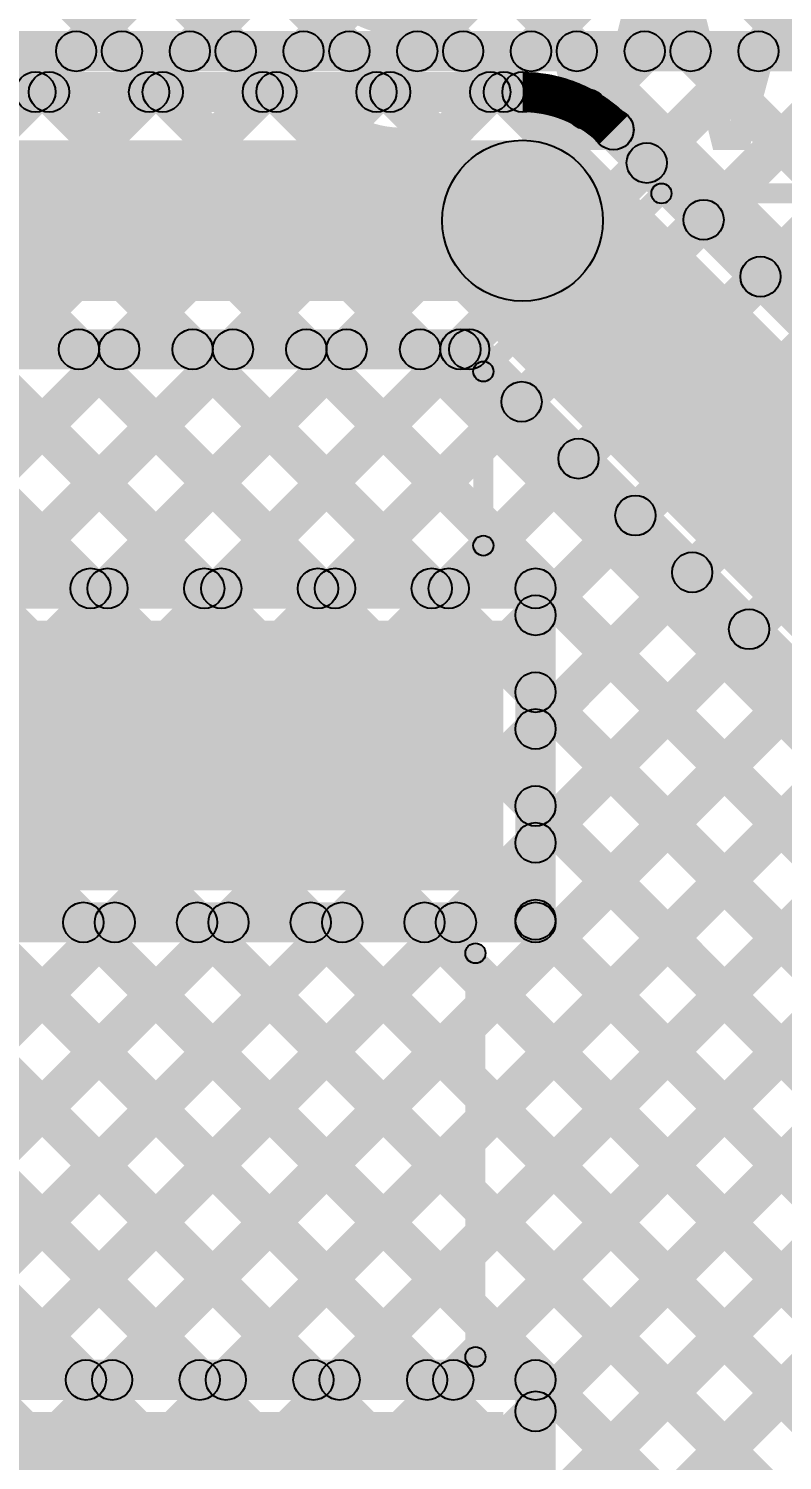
# Model space of a CAD drawing. Header units: millimetres. Extents: x -0.22 to 4.11, y -0.25 to 2.01.
# Drawn here: x 3.1652 to 3.3527, y 0.2962 to 0.6523 of the extents above; entities that cross this region are included whole.
import ezdxf

# ---------------------------------------------------------------- set-up
doc = ezdxf.new("R2010")
doc.units = ezdxf.units.MM
doc.header["$MEASUREMENT"] = 0
for name, color, linetype in [('BottomLayer', 5, 'Continuous'), ('TopLayer', 1, 'Continuous'), ('TopOverlay', 2, 'Continuous'), ('TopPaste', 8, 'Continuous'), ('TopSolder', 216, 'Continuous')]:
    doc.layers.add(name, color=color, linetype=linetype)

# ---------------------------------------------------------------- blocks, each defined once
blk = doc.blocks.new('TS_1103S_C_C_3')
at = {"layer": 'TopLayer'}
for points in [[(0.23622, 0.12795), (0.35433, 0.12795), (0.35433, 0.0689), (0.23622, 0.0689)], [(0.23622, -0.0689), (0.35433, -0.0689), (0.35433, -0.12795), (0.23622, -0.12795)]]:
    blk.add_hatch(color=1, dxfattribs=at).paths.add_polyline_path(points)
at = {"layer": 'TopOverlay'}
h = blk.add_hatch(color=2, dxfattribs=at)
edge = h.paths.add_edge_path()
edge.add_arc((0.23917, 0.05118), 0.0025, 0, 360)
for points in [[(0.23667, 0.05118), (0.24167, 0.05118), (0.24167, -0.04921), (0.23667, -0.04921)], [(0.2347, -0.15059), (0.2397, -0.15059), (0.2397, -0.1939), (0.2347, -0.1939)], [(0.23544, -0.19213), (0.23897, -0.19567), (0.19468, -0.23996), (0.19115, -0.23642)], [(0.19291, -0.23569), (0.19291, -0.24069), (-0.18996, -0.24069), (-0.18996, -0.23569)]]:
    blk.add_hatch(color=2, dxfattribs=at).paths.add_polyline_path(points)
h = blk.add_hatch(color=2, dxfattribs=at)
edge = h.paths.add_edge_path()
edge.add_arc((0.23917, -0.04921), 0.0025, 0, 360)
h = blk.add_hatch(color=2, dxfattribs=at)
edge = h.paths.add_edge_path()
edge.add_arc((0.2372, -0.15059), 0.0025, 0, 360)
h = blk.add_hatch(color=2, dxfattribs=at)
edge = h.paths.add_edge_path()
edge.add_arc((0.2372, -0.1939), 0.0025, 0, 360)
h = blk.add_hatch(color=2, dxfattribs=at)
edge = h.paths.add_edge_path()
edge.add_arc((0.2372, -0.1939), 0.0025, 0, 360)
h = blk.add_hatch(color=2, dxfattribs=at)
edge = h.paths.add_edge_path()
edge.add_arc((0.19291, -0.23819), 0.0025, 0, 360)
h = blk.add_hatch(color=2, dxfattribs=at)
edge = h.paths.add_edge_path()
edge.add_arc((0.19291, -0.23819), 0.0025, 0, 360)
at = {"layer": 'TopPaste'}
for points in [[(0.23622, 0.12795), (0.35433, 0.12795), (0.35433, 0.0689), (0.23622, 0.0689)], [(0.23622, -0.0689), (0.35433, -0.0689), (0.35433, -0.12795), (0.23622, -0.12795)]]:
    blk.add_hatch(color=8, dxfattribs=at).paths.add_polyline_path(points)
at = {"layer": 'TopSolder'}
for points in [[(0.23222, 0.13195), (0.35833, 0.13195), (0.35833, 0.0649), (0.23222, 0.0649)], [(0.23222, -0.0649), (0.35833, -0.0649), (0.35833, -0.13195), (0.23222, -0.13195)]]:
    blk.add_hatch(color=216, dxfattribs=at).paths.add_polyline_path(points)
at = {"layer": 'TopOverlay'}
for centre in [(0.23917, 0.05118), (0.23917, -0.04921), (0.2372, -0.15059), (0.2372, -0.1939), (0.2372, -0.1939), (0.19291, -0.23819), (0.19291, -0.23819)]:
    blk.add_circle(centre, 0.0025, dxfattribs=at)

msp = doc.modelspace()

# ---------------------------------------------------------------- hatches: boundary and pattern name
at = {"layer": 'BottomLayer'}
for points in [[(2.28168, 1.71608), (2.28875, 1.72315), (3.68407, 0.32784), (3.677, 0.32077)], [(2.28168, 1.71608), (2.28875, 1.72315), (3.68407, 0.32784), (3.677, 0.32077)], [(2.28168, 1.6878), (2.28875, 1.69487), (3.68407, 0.29955), (3.677, 0.29248)], [(2.28168, 1.6878), (2.28875, 1.69487), (3.68407, 0.29955), (3.677, 0.29248)], [(2.28168, 1.65951), (2.28875, 1.66658), (3.68407, 0.27127), (3.677, 0.2642)], [(2.28168, 1.65951), (2.28875, 1.66658), (3.68407, 0.27127), (3.677, 0.2642)], [(2.28168, 1.63123), (2.28875, 1.6383), (3.68407, 0.24298), (3.677, 0.23591)], [(2.28168, 1.63123), (2.28875, 1.6383), (3.68407, 0.24298), (3.677, 0.23591)], [(2.28168, 1.60294), (2.28875, 1.61002), (3.79807, 0.1007), (3.791, 0.09363)], [(2.28168, 1.60294), (2.28875, 1.61002), (3.79807, 0.1007), (3.791, 0.09363)], [(2.28168, 1.57466), (2.28875, 1.58173), (3.78483, 0.08565), (3.77776, 0.07858)], [(2.28168, 1.57466), (2.28875, 1.58173), (3.78483, 0.08565), (3.77776, 0.07858)], [(2.28168, 1.54638), (2.28875, 1.55345), (3.76566, 0.07654), (3.75859, 0.06947)], [(2.28168, 1.54638), (2.28875, 1.55345), (3.76566, 0.07654), (3.75859, 0.06947)], [(2.28168, 1.51809), (2.28875, 1.52516), (3.75005, 0.06387), (3.74297, 0.0568)], [(2.28168, 1.51809), (2.28875, 1.52516), (3.75005, 0.06387), (3.74297, 0.0568)], [(2.28168, 1.48981), (2.28875, 1.49688), (3.73773, 0.04791), (3.73066, 0.04084)], [(2.28168, 1.48981), (2.28875, 1.49688), (3.73773, 0.04791), (3.73066, 0.04084)], [(2.28168, 1.46153), (2.28875, 1.4686), (3.72904, 0.02832), (3.72196, 0.02124)], [(2.28168, 1.46153), (2.28875, 1.4686), (3.72904, 0.02832), (3.72196, 0.02124)], [(2.28168, 1.43324), (2.28875, 1.44031), (3.71114, 0.01792), (3.70407, 0.01085)], [(2.28168, 1.43324), (2.28875, 1.44031), (3.71114, 0.01792), (3.70407, 0.01085)], [(2.28168, 1.40496), (2.28875, 1.41203), (3.68286, 0.01792), (3.67579, 0.01085)], [(2.28168, 1.40496), (2.28875, 1.41203), (3.68286, 0.01792), (3.67579, 0.01085)], [(2.28168, 1.37667), (2.28875, 1.38375), (3.65458, 0.01792), (3.6475, 0.01085)], [(2.28168, 1.37667), (2.28875, 1.38375), (3.65458, 0.01792), (3.6475, 0.01085)], [(2.28168, 1.34839), (2.28875, 1.35546), (3.62629, 0.01792), (3.61922, 0.01085)], [(2.28168, 1.34839), (2.28875, 1.35546), (3.62629, 0.01792), (3.61922, 0.01085)], [(2.28168, 1.32011), (2.28875, 1.32718), (3.59801, 0.01792), (3.59094, 0.01085)], [(2.28168, 1.32011), (2.28875, 1.32718), (3.59801, 0.01792), (3.59094, 0.01085)], [(2.28168, 1.29182), (2.28875, 1.29889), (3.56972, 0.01792), (3.56265, 0.01085)], [(2.28168, 1.29182), (2.28875, 1.29889), (3.56972, 0.01792), (3.56265, 0.01085)], [(2.28168, 1.26354), (2.28875, 1.27061), (3.54144, 0.01792), (3.53437, 0.01085)], [(2.28168, 1.26354), (2.28875, 1.27061), (3.54144, 0.01792), (3.53437, 0.01085)], [(2.28168, 1.23525), (2.28875, 1.24232), (3.51315, 0.01792), (3.50608, 0.01085)], [(2.28168, 1.23525), (2.28875, 1.24232), (3.51315, 0.01792), (3.50608, 0.01085)], [(2.69807, 0.16064), (2.691, 0.16771), (3.74732, 1.22403), (3.75439, 1.21696)], [(2.69807, 0.13236), (2.691, 0.13943), (3.7756, 1.22403), (3.78267, 1.21696)], [(2.69807, 0.16064), (2.691, 0.16771), (3.74732, 1.22403), (3.75439, 1.21696)], [(2.69807, 0.13236), (2.691, 0.13943), (3.7756, 1.22403), (3.78267, 1.21696)], [(2.28168, 1.20697), (2.28875, 1.21404), (3.48487, 0.01792), (3.4778, 0.01085)], [(2.28168, 1.20697), (2.28875, 1.21404), (3.48487, 0.01792), (3.4778, 0.01085)], [(2.69807, 0.10407), (2.691, 0.11114), (3.791, 1.21114), (3.79807, 1.20407)], [(2.69807, 0.10407), (2.691, 0.11114), (3.791, 1.21114), (3.79807, 1.20407)], [(2.28168, 1.17868), (2.28875, 1.18575), (3.45659, 0.01792), (3.44951, 0.01085)], [(2.28168, 1.17868), (2.28875, 1.18575), (3.45659, 0.01792), (3.44951, 0.01085)], [(2.69807, 0.07579), (2.691, 0.08286), (3.791, 1.18286), (3.79807, 1.17579)], [(2.69807, 0.07579), (2.691, 0.08286), (3.791, 1.18286), (3.79807, 1.17579)], [(2.69807, 0.0475), (2.691, 0.05457), (3.791, 1.15457), (3.79807, 1.1475)], [(2.69807, 0.0475), (2.691, 0.05457), (3.791, 1.15457), (3.79807, 1.1475)], [(2.69807, 0.01922), (2.691, 0.02629), (3.791, 1.12629), (3.79807, 1.11922)], [(2.69807, 0.01922), (2.691, 0.02629), (3.791, 1.12629), (3.79807, 1.11922)], [(2.71799, 0.01085), (2.71091, 0.01792), (3.791, 1.09801), (3.79807, 1.09093)], [(2.71799, 0.01085), (2.71091, 0.01792), (3.791, 1.09801), (3.79807, 1.09093)], [(2.74627, 0.01085), (2.7392, 0.01792), (3.791, 1.06972), (3.79807, 1.06265)], [(2.74627, 0.01085), (2.7392, 0.01792), (3.791, 1.06972), (3.79807, 1.06265)], [(2.77455, 0.01085), (2.76748, 0.01792), (3.791, 1.04144), (3.79807, 1.03437)], [(2.77455, 0.01085), (2.76748, 0.01792), (3.791, 1.04144), (3.79807, 1.03437)], [(2.80284, 0.01085), (2.79577, 0.01792), (3.791, 1.01315), (3.79807, 1.00608)], [(2.80284, 0.01085), (2.79577, 0.01792), (3.791, 1.01315), (3.79807, 1.00608)], [(2.83112, 0.01085), (2.82405, 0.01792), (3.791, 0.98487), (3.79807, 0.9778)], [(2.83112, 0.01085), (2.82405, 0.01792), (3.791, 0.98487), (3.79807, 0.9778)], [(2.85941, 0.01085), (2.85234, 0.01792), (3.791, 0.95658), (3.79807, 0.94951)], [(2.85941, 0.01085), (2.85234, 0.01792), (3.791, 0.95658), (3.79807, 0.94951)], [(2.88769, 0.01085), (2.88062, 0.01792), (3.791, 0.9283), (3.79807, 0.92123)], [(2.88769, 0.01085), (2.88062, 0.01792), (3.791, 0.9283), (3.79807, 0.92123)], [(2.91598, 0.01085), (2.9089, 0.01792), (3.791, 0.90001), (3.79807, 0.89294)], [(2.91598, 0.01085), (2.9089, 0.01792), (3.791, 0.90001), (3.79807, 0.89294)], [(2.94426, 0.01085), (2.93719, 0.01792), (3.791, 0.87173), (3.79807, 0.86466)], [(2.94426, 0.01085), (2.93719, 0.01792), (3.791, 0.87173), (3.79807, 0.86466)], [(2.97254, 0.01085), (2.96547, 0.01792), (3.791, 0.84345), (3.79807, 0.83638)], [(2.97254, 0.01085), (2.96547, 0.01792), (3.791, 0.84345), (3.79807, 0.83638)], [(3.00083, 0.01085), (2.99376, 0.01792), (3.791, 0.81516), (3.79807, 0.80809)], [(3.00083, 0.01085), (2.99376, 0.01792), (3.791, 0.81516), (3.79807, 0.80809)], [(3.02911, 0.01085), (3.02204, 0.01792), (3.791, 0.78688), (3.79807, 0.77981)], [(3.02911, 0.01085), (3.02204, 0.01792), (3.791, 0.78688), (3.79807, 0.77981)], [(3.0574, 0.01085), (3.05033, 0.01792), (3.791, 0.75859), (3.79807, 0.75152)], [(3.0574, 0.01085), (3.05033, 0.01792), (3.791, 0.75859), (3.79807, 0.75152)]]:
    msp.add_hatch(color=5, dxfattribs=at).paths.add_polyline_path(points)
at = {"layer": 'TopLayer'}
for points in [[(1.86437, 0.64168), (1.86437, 0.65168), (3.43781, 0.65168), (3.43781, 0.64168)], [(1.86437, 0.64168), (1.86437, 0.65168), (3.43781, 0.65168), (3.43781, 0.64168)], [(3.15662, 0.64315), (3.1637, 0.65022), (3.17384, 0.64008), (3.16676, 0.63301)], [(3.15662, 0.64315), (3.1637, 0.65022), (3.17384, 0.64008), (3.16676, 0.63301)], [(3.17044, 0.63301), (3.16337, 0.64008), (3.17351, 0.65022), (3.18058, 0.64315)], [(3.17044, 0.63301), (3.16337, 0.64008), (3.17351, 0.65022), (3.18058, 0.64315)], [(3.18491, 0.64315), (3.19198, 0.65022), (3.20212, 0.64008), (3.19505, 0.63301)], [(3.18491, 0.64315), (3.19198, 0.65022), (3.20212, 0.64008), (3.19505, 0.63301)], [(3.19872, 0.63301), (3.19165, 0.64008), (3.20179, 0.65022), (3.20886, 0.64315)], [(3.19872, 0.63301), (3.19165, 0.64008), (3.20179, 0.65022), (3.20886, 0.64315)], [(3.21319, 0.64315), (3.22026, 0.65022), (3.2304, 0.64008), (3.22333, 0.63301)], [(3.21319, 0.64315), (3.22026, 0.65022), (3.2304, 0.64008), (3.22333, 0.63301)], [(3.22701, 0.63301), (3.21994, 0.64008), (3.23008, 0.65022), (3.23715, 0.64315)], [(3.22701, 0.63301), (3.21994, 0.64008), (3.23008, 0.65022), (3.23715, 0.64315)], [(3.24148, 0.64315), (3.24855, 0.65022), (3.25869, 0.64008), (3.25162, 0.63301)], [(3.24148, 0.64315), (3.24855, 0.65022), (3.25869, 0.64008), (3.25162, 0.63301)], [(3.25529, 0.63301), (3.24822, 0.64008), (3.25836, 0.65022), (3.26543, 0.64315)], [(3.25529, 0.63301), (3.24822, 0.64008), (3.25836, 0.65022), (3.26543, 0.64315)], [(3.26976, 0.64315), (3.27683, 0.65022), (3.28697, 0.64008), (3.2799, 0.63301)], [(3.26976, 0.64315), (3.27683, 0.65022), (3.28697, 0.64008), (3.2799, 0.63301)], [(3.28357, 0.63301), (3.2765, 0.64008), (3.28664, 0.65022), (3.29372, 0.64315)], [(3.28357, 0.63301), (3.2765, 0.64008), (3.28664, 0.65022), (3.29372, 0.64315)], [(3.29805, 0.64315), (3.30512, 0.65022), (3.6451, 0.31024), (3.63803, 0.30317)], [(3.29805, 0.64315), (3.30512, 0.65022), (3.6451, 0.31024), (3.63803, 0.30317)], [(3.30758, 0.62873), (3.30051, 0.6358), (3.31493, 0.65022), (3.322, 0.64315)], [(3.30758, 0.62873), (3.30051, 0.6358), (3.31493, 0.65022), (3.322, 0.64315)], [(3.3225, 0.61537), (3.31543, 0.62244), (3.34321, 0.65022), (3.35028, 0.64315)], [(3.3225, 0.61537), (3.31543, 0.62244), (3.34321, 0.65022), (3.35028, 0.64315)], [(3.32633, 0.64315), (3.3334, 0.65022), (3.67338, 0.31024), (3.66631, 0.30317)], [(3.32633, 0.64315), (3.3334, 0.65022), (3.67338, 0.31024), (3.66631, 0.30317)], [(3.33664, 0.60122), (3.32957, 0.6083), (3.3715, 0.65022), (3.37857, 0.64315)], [(3.33664, 0.60122), (3.32957, 0.6083), (3.3715, 0.65022), (3.37857, 0.64315)], [(3.35079, 0.58708), (3.34371, 0.59415), (3.39978, 0.65022), (3.40685, 0.64315)], [(3.35079, 0.58708), (3.34371, 0.59415), (3.39978, 0.65022), (3.40685, 0.64315)], [(2.20053, 0.63154), (2.20053, 0.64154), (3.28807, 0.64154), (3.28807, 0.63154)], [(2.20053, 0.63154), (2.20053, 0.64154), (3.28807, 0.64154), (3.28807, 0.63154)], [(3.30719, 0.62361), (3.31426, 0.63068), (3.6347, 0.31024), (3.62763, 0.30317)], [(3.30719, 0.62361), (3.31426, 0.63068), (3.6347, 0.31024), (3.62763, 0.30317)], [(2.20053, 0.58454), (2.20053, 0.62454), (3.28807, 0.62454), (3.28807, 0.58454)], [(3.27393, 0.5904), (3.30221, 0.61869), (3.63205, 0.28884), (3.60377, 0.26056)], [(2.20053, 0.56754), (2.20053, 0.57754), (3.27481, 0.57754), (3.27481, 0.56754)], [(2.20053, 0.56754), (2.20053, 0.57754), (3.27481, 0.57754), (3.27481, 0.56754)], [(2.69807, 0.07579), (2.691, 0.08286), (3.18422, 0.57608), (3.19129, 0.56901)], [(2.69807, 0.07579), (2.691, 0.08286), (3.18422, 0.57608), (3.19129, 0.56901)], [(2.91964, 0.56901), (2.92671, 0.57608), (3.18303, 0.31977), (3.17596, 0.31269)], [(2.91964, 0.56901), (2.92671, 0.57608), (3.18303, 0.31977), (3.17596, 0.31269)], [(2.94793, 0.56901), (2.955, 0.57608), (3.21131, 0.31977), (3.20424, 0.31269)], [(2.94793, 0.56901), (2.955, 0.57608), (3.21131, 0.31977), (3.20424, 0.31269)], [(2.97621, 0.56901), (2.98328, 0.57608), (3.2396, 0.31977), (3.23252, 0.31269)], [(2.97621, 0.56901), (2.98328, 0.57608), (3.2396, 0.31977), (3.23252, 0.31269)], [(3.11763, 0.56901), (3.1247, 0.57608), (3.18417, 0.51662), (3.1771, 0.50954)], [(3.11763, 0.56901), (3.1247, 0.57608), (3.18417, 0.51662), (3.1771, 0.50954)], [(3.14592, 0.56901), (3.15299, 0.57608), (3.21245, 0.51662), (3.20538, 0.50954)], [(3.14592, 0.56901), (3.15299, 0.57608), (3.21245, 0.51662), (3.20538, 0.50954)], [(3.16011, 0.50954), (3.15304, 0.51662), (3.2125, 0.57608), (3.21957, 0.56901)], [(3.16011, 0.50954), (3.15304, 0.51662), (3.2125, 0.57608), (3.21957, 0.56901)], [(3.1742, 0.56901), (3.18127, 0.57608), (3.24074, 0.51662), (3.23366, 0.50954)], [(3.1742, 0.56901), (3.18127, 0.57608), (3.24074, 0.51662), (3.23366, 0.50954)], [(3.18839, 0.50954), (3.18132, 0.51662), (3.24079, 0.57608), (3.24786, 0.56901)], [(3.18839, 0.50954), (3.18132, 0.51662), (3.24079, 0.57608), (3.24786, 0.56901)], [(3.20248, 0.56901), (3.20956, 0.57608), (3.26902, 0.51662), (3.26195, 0.50954)], [(3.20248, 0.56901), (3.20956, 0.57608), (3.26902, 0.51662), (3.26195, 0.50954)], [(3.21668, 0.50954), (3.20961, 0.51662), (3.26907, 0.57608), (3.27614, 0.56901)], [(3.21668, 0.50954), (3.20961, 0.51662), (3.26907, 0.57608), (3.27614, 0.56901)], [(3.23076, 0.56901), (3.23784, 0.57608), (3.75005, 0.06387), (3.74297, 0.0568)], [(3.23076, 0.56901), (3.23784, 0.57608), (3.75005, 0.06387), (3.74297, 0.0568)], [(3.25905, 0.56901), (3.26612, 0.57608), (3.76566, 0.07654), (3.75859, 0.06947)], [(3.25905, 0.56901), (3.26612, 0.57608), (3.76566, 0.07654), (3.75859, 0.06947)], [(3.27128, 0.56901), (3.27835, 0.57608), (3.59879, 0.25564), (3.59172, 0.24857)], [(3.27128, 0.56901), (3.27835, 0.57608), (3.59879, 0.25564), (3.59172, 0.24857)], [(3.24496, 0.50954), (3.23789, 0.51662), (3.28432, 0.56304), (3.29139, 0.55597)], [(3.24496, 0.50954), (3.23789, 0.51662), (3.28432, 0.56304), (3.29139, 0.55597)], [(3.27325, 0.50954), (3.26618, 0.51662), (3.29846, 0.5489), (3.30553, 0.54183)], [(3.27325, 0.50954), (3.26618, 0.51662), (3.29846, 0.5489), (3.30553, 0.54183)], [(3.29485, 0.50286), (3.28778, 0.50993), (3.3126, 0.53476), (3.31967, 0.52769)], [(3.29485, 0.50286), (3.28778, 0.50993), (3.3126, 0.53476), (3.31967, 0.52769)], [(3.29485, 0.47458), (3.28778, 0.48165), (3.32674, 0.52061), (3.33381, 0.51354)], [(3.29485, 0.47458), (3.28778, 0.48165), (3.32674, 0.52061), (3.33381, 0.51354)], [(3.1492, 0.50808), (3.1492, 0.51808), (3.29131, 0.51808), (3.29131, 0.50808)], [(3.1492, 0.50808), (3.1492, 0.51808), (3.29131, 0.51808), (3.29131, 0.50808)], [(3.29631, 0.43002), (3.28631, 0.43002), (3.28631, 0.51308), (3.29631, 0.51308)], [(3.29631, 0.43002), (3.28631, 0.43002), (3.28631, 0.51308), (3.29631, 0.51308)], [(3.29485, 0.44629), (3.28778, 0.45336), (3.34089, 0.50647), (3.34796, 0.4994)], [(3.29485, 0.44629), (3.28778, 0.45336), (3.34089, 0.50647), (3.34796, 0.4994)], [(3.18953, 0.31269), (3.18246, 0.31977), (3.35503, 0.49233), (3.3621, 0.48526)], [(3.18953, 0.31269), (3.18246, 0.31977), (3.35503, 0.49233), (3.3621, 0.48526)], [(3.28778, 0.48372), (3.29485, 0.49079), (3.73773, 0.04791), (3.73066, 0.04084)], [(3.28778, 0.48372), (3.29485, 0.49079), (3.73773, 0.04791), (3.73066, 0.04084)], [(3.21782, 0.31269), (3.21075, 0.31977), (3.36917, 0.47819), (3.37624, 0.47112)], [(3.21782, 0.31269), (3.21075, 0.31977), (3.36917, 0.47819), (3.37624, 0.47112)], [(3.2461, 0.31269), (3.23903, 0.31977), (3.38331, 0.46405), (3.39038, 0.45697)], [(3.2461, 0.31269), (3.23903, 0.31977), (3.38331, 0.46405), (3.39038, 0.45697)], [(3.28778, 0.45543), (3.29485, 0.4625), (3.72904, 0.02832), (3.72196, 0.02124)], [(3.28778, 0.45543), (3.29485, 0.4625), (3.72904, 0.02832), (3.72196, 0.02124)], [(3.27439, 0.31269), (3.26732, 0.31977), (3.39745, 0.4499), (3.40453, 0.44283)], [(3.27439, 0.31269), (3.26732, 0.31977), (3.39745, 0.4499), (3.40453, 0.44283)], [(3.1492, 0.42502), (3.1492, 0.43502), (3.29131, 0.43502), (3.29131, 0.42502)], [(3.1492, 0.42502), (3.1492, 0.43502), (3.29131, 0.43502), (3.29131, 0.42502)], [(3.29485, 0.30487), (3.28778, 0.31194), (3.4116, 0.43576), (3.41867, 0.42869)], [(3.29485, 0.30487), (3.28778, 0.31194), (3.4116, 0.43576), (3.41867, 0.42869)], [(2.77455, 0.01085), (2.76748, 0.01792), (3.18312, 0.43356), (3.19019, 0.42649)], [(2.77455, 0.01085), (2.76748, 0.01792), (3.18312, 0.43356), (3.19019, 0.42649)], [(2.80284, 0.01085), (2.79577, 0.01792), (3.21141, 0.43356), (3.21848, 0.42649)], [(2.80284, 0.01085), (2.79577, 0.01792), (3.21141, 0.43356), (3.21848, 0.42649)], [(2.83112, 0.01085), (2.82405, 0.01792), (3.23969, 0.43356), (3.24676, 0.42649)], [(2.83112, 0.01085), (2.82405, 0.01792), (3.23969, 0.43356), (3.24676, 0.42649)], [(3.14701, 0.42649), (3.15408, 0.43356), (3.26788, 0.31977), (3.26081, 0.31269)], [(3.14701, 0.42649), (3.15408, 0.43356), (3.26788, 0.31977), (3.26081, 0.31269)], [(3.16125, 0.31269), (3.15418, 0.31977), (3.26797, 0.43356), (3.27505, 0.42649)], [(3.16125, 0.31269), (3.15418, 0.31977), (3.26797, 0.43356), (3.27505, 0.42649)], [(3.1753, 0.42649), (3.18237, 0.43356), (3.59801, 0.01792), (3.59094, 0.01085)], [(3.1753, 0.42649), (3.18237, 0.43356), (3.59801, 0.01792), (3.59094, 0.01085)], [(3.20358, 0.42649), (3.21065, 0.43356), (3.62629, 0.01792), (3.61922, 0.01085)], [(3.20358, 0.42649), (3.21065, 0.43356), (3.62629, 0.01792), (3.61922, 0.01085)], [(3.23187, 0.42649), (3.23894, 0.43356), (3.65458, 0.01792), (3.6475, 0.01085)], [(3.23187, 0.42649), (3.23894, 0.43356), (3.65458, 0.01792), (3.6475, 0.01085)], [(3.26015, 0.42649), (3.26722, 0.43356), (3.68286, 0.01792), (3.67579, 0.01085)], [(3.26015, 0.42649), (3.26722, 0.43356), (3.68286, 0.01792), (3.67579, 0.01085)], [(3.28778, 0.42715), (3.29485, 0.43422), (3.71114, 0.01792), (3.70407, 0.01085)], [(3.28778, 0.42715), (3.29485, 0.43422), (3.71114, 0.01792), (3.70407, 0.01085)], [(3.29485, 0.27659), (3.28778, 0.28366), (3.42574, 0.42162), (3.43281, 0.41455)], [(3.29485, 0.27659), (3.28778, 0.28366), (3.42574, 0.42162), (3.43281, 0.41455)], [(3.29485, 0.2483), (3.28778, 0.25537), (3.43988, 0.40748), (3.44695, 0.40041)], [(3.29485, 0.2483), (3.28778, 0.25537), (3.43988, 0.40748), (3.44695, 0.40041)], [(3.1492, 0.31123), (3.1492, 0.32123), (3.29131, 0.32123), (3.29131, 0.31123)], [(3.1492, 0.31123), (3.1492, 0.32123), (3.29131, 0.32123), (3.29131, 0.31123)], [(3.29631, 0.23317), (3.28631, 0.23317), (3.28631, 0.31623), (3.29631, 0.31623)], [(3.29631, 0.23317), (3.28631, 0.23317), (3.28631, 0.31623), (3.29631, 0.31623)]]:
    msp.add_hatch(color=1, dxfattribs=at).paths.add_polyline_path(points)
h = msp.add_hatch(color=1, dxfattribs=at)
edge = h.paths.add_edge_path()
edge.add_arc((3.17704, 0.64668), 0.005, 0, 360)
h = msp.add_hatch(color=1, dxfattribs=at)
edge = h.paths.add_edge_path()
edge.add_arc((3.17704, 0.64668), 0.005, 0, 360)
h = msp.add_hatch(color=1, dxfattribs=at)
edge = h.paths.add_edge_path()
edge.add_arc((3.18844, 0.64668), 0.005, 0, 360)
h = msp.add_hatch(color=1, dxfattribs=at)
edge = h.paths.add_edge_path()
edge.add_arc((3.18844, 0.64668), 0.005, 0, 360)
h = msp.add_hatch(color=1, dxfattribs=at)
edge = h.paths.add_edge_path()
edge.add_arc((3.20533, 0.64668), 0.005, 0, 360)
h = msp.add_hatch(color=1, dxfattribs=at)
edge = h.paths.add_edge_path()
edge.add_arc((3.20533, 0.64668), 0.005, 0, 360)
h = msp.add_hatch(color=1, dxfattribs=at)
edge = h.paths.add_edge_path()
edge.add_arc((3.21673, 0.64668), 0.005, 0, 360)
h = msp.add_hatch(color=1, dxfattribs=at)
edge = h.paths.add_edge_path()
edge.add_arc((3.21673, 0.64668), 0.005, 0, 360)
h = msp.add_hatch(color=1, dxfattribs=at)
edge = h.paths.add_edge_path()
edge.add_arc((3.23361, 0.64668), 0.005, 0, 360)
h = msp.add_hatch(color=1, dxfattribs=at)
edge = h.paths.add_edge_path()
edge.add_arc((3.23361, 0.64668), 0.005, 0, 360)
h = msp.add_hatch(color=1, dxfattribs=at)
edge = h.paths.add_edge_path()
edge.add_arc((3.24501, 0.64668), 0.005, 0, 360)
h = msp.add_hatch(color=1, dxfattribs=at)
edge = h.paths.add_edge_path()
edge.add_arc((3.24501, 0.64668), 0.005, 0, 360)
h = msp.add_hatch(color=1, dxfattribs=at)
edge = h.paths.add_edge_path()
edge.add_arc((3.2619, 0.64668), 0.005, 0, 360)
h = msp.add_hatch(color=1, dxfattribs=at)
edge = h.paths.add_edge_path()
edge.add_arc((3.2619, 0.64668), 0.005, 0, 360)
h = msp.add_hatch(color=1, dxfattribs=at)
edge = h.paths.add_edge_path()
edge.add_arc((3.2733, 0.64668), 0.005, 0, 360)
h = msp.add_hatch(color=1, dxfattribs=at)
edge = h.paths.add_edge_path()
edge.add_arc((3.2733, 0.64668), 0.005, 0, 360)
h = msp.add_hatch(color=1, dxfattribs=at)
edge = h.paths.add_edge_path()
edge.add_arc((3.29018, 0.64668), 0.005, 0, 360)
h = msp.add_hatch(color=1, dxfattribs=at)
edge = h.paths.add_edge_path()
edge.add_arc((3.29018, 0.64668), 0.005, 0, 360)
h = msp.add_hatch(color=1, dxfattribs=at)
edge = h.paths.add_edge_path()
edge.add_arc((3.30158, 0.64668), 0.005, 0, 360)
h = msp.add_hatch(color=1, dxfattribs=at)
edge = h.paths.add_edge_path()
edge.add_arc((3.30158, 0.64668), 0.005, 0, 360)
h = msp.add_hatch(color=1, dxfattribs=at)
edge = h.paths.add_edge_path()
edge.add_arc((3.31846, 0.64668), 0.005, 0, 360)
h = msp.add_hatch(color=1, dxfattribs=at)
edge = h.paths.add_edge_path()
edge.add_arc((3.31846, 0.64668), 0.005, 0, 360)
h = msp.add_hatch(color=1, dxfattribs=at)
edge = h.paths.add_edge_path()
edge.add_arc((3.32987, 0.64668), 0.005, 0, 360)
h = msp.add_hatch(color=1, dxfattribs=at)
edge = h.paths.add_edge_path()
edge.add_arc((3.32987, 0.64668), 0.005, 0, 360)
h = msp.add_hatch(color=1, dxfattribs=at)
edge = h.paths.add_edge_path()
edge.add_arc((3.34675, 0.64668), 0.005, 0, 360)
h = msp.add_hatch(color=1, dxfattribs=at)
edge = h.paths.add_edge_path()
edge.add_arc((3.34675, 0.64668), 0.005, 0, 360)
h = msp.add_hatch(color=1, dxfattribs=at)
edge = h.paths.add_edge_path()
edge.add_arc((3.1669, 0.63654), 0.005, 0, 360)
h = msp.add_hatch(color=1, dxfattribs=at)
edge = h.paths.add_edge_path()
edge.add_arc((3.1669, 0.63654), 0.005, 0, 360)
h = msp.add_hatch(color=1, dxfattribs=at)
edge = h.paths.add_edge_path()
edge.add_arc((3.1703, 0.63654), 0.005, 0, 360)
h = msp.add_hatch(color=1, dxfattribs=at)
edge = h.paths.add_edge_path()
edge.add_arc((3.1703, 0.63654), 0.005, 0, 360)
h = msp.add_hatch(color=1, dxfattribs=at)
edge = h.paths.add_edge_path()
edge.add_arc((3.19519, 0.63654), 0.005, 0, 360)
h = msp.add_hatch(color=1, dxfattribs=at)
edge = h.paths.add_edge_path()
edge.add_arc((3.19519, 0.63654), 0.005, 0, 360)
h = msp.add_hatch(color=1, dxfattribs=at)
edge = h.paths.add_edge_path()
edge.add_arc((3.19858, 0.63654), 0.005, 0, 360)
h = msp.add_hatch(color=1, dxfattribs=at)
edge = h.paths.add_edge_path()
edge.add_arc((3.19858, 0.63654), 0.005, 0, 360)
h = msp.add_hatch(color=1, dxfattribs=at)
edge = h.paths.add_edge_path()
edge.add_arc((3.22347, 0.63654), 0.005, 0, 360)
h = msp.add_hatch(color=1, dxfattribs=at)
edge = h.paths.add_edge_path()
edge.add_arc((3.22347, 0.63654), 0.005, 0, 360)
h = msp.add_hatch(color=1, dxfattribs=at)
edge = h.paths.add_edge_path()
edge.add_arc((3.22687, 0.63654), 0.005, 0, 360)
h = msp.add_hatch(color=1, dxfattribs=at)
edge = h.paths.add_edge_path()
edge.add_arc((3.22687, 0.63654), 0.005, 0, 360)
h = msp.add_hatch(color=1, dxfattribs=at)
edge = h.paths.add_edge_path()
edge.add_arc((3.25175, 0.63654), 0.005, 0, 360)
h = msp.add_hatch(color=1, dxfattribs=at)
edge = h.paths.add_edge_path()
edge.add_arc((3.25175, 0.63654), 0.005, 0, 360)
h = msp.add_hatch(color=1, dxfattribs=at)
edge = h.paths.add_edge_path()
edge.add_arc((3.25515, 0.63654), 0.005, 0, 360)
h = msp.add_hatch(color=1, dxfattribs=at)
edge = h.paths.add_edge_path()
edge.add_arc((3.25515, 0.63654), 0.005, 0, 360)
h = msp.add_hatch(color=1, dxfattribs=at)
edge = h.paths.add_edge_path()
edge.add_arc((3.28004, 0.63654), 0.005, 0, 360)
h = msp.add_hatch(color=1, dxfattribs=at)
edge = h.paths.add_edge_path()
edge.add_arc((3.28004, 0.63654), 0.005, 0, 360)
h = msp.add_hatch(color=1, dxfattribs=at)
edge = h.paths.add_edge_path()
edge.add_arc((3.28344, 0.63654), 0.005, 0, 360)
h = msp.add_hatch(color=1, dxfattribs=at)
edge = h.paths.add_edge_path()
edge.add_arc((3.28344, 0.63654), 0.005, 0, 360)
h = msp.add_hatch(color=1, dxfattribs=at)
edge = h.paths.add_edge_path()
edge.add_arc((3.28807, 0.63654), 0.005, 0, 360)
h = msp.add_hatch(color=1, dxfattribs=at)
edge = h.paths.add_edge_path()
edge.add_arc((3.28807, 0.63654), 0.005, 0, 360)
h = msp.add_hatch(color=1, dxfattribs=at)
edge = h.paths.add_edge_path()
edge.add_arc((3.28807, 0.63654), 0.005, 0, 360)
h = msp.add_hatch(color=1, dxfattribs=at)
edge = h.paths.add_edge_path()
edge.add_arc((3.28807, 0.63654), 0.005, 0, 360)
h = msp.add_hatch(color=1, dxfattribs=at)
edge = h.paths.add_edge_path()
edge.add_arc((3.28807, 0.63654), 0.005, 0, 360)
h = msp.add_hatch(color=1, dxfattribs=at)
edge = h.paths.add_edge_path()
edge.add_arc((3.28807, 0.63654), 0.005, 0, 360)
h = msp.add_hatch(color=1, dxfattribs=at)
edge = h.paths.add_edge_path()
edge.add_arc((3.30405, 0.63227), 0.005, 0, 360)
h = msp.add_hatch(color=1, dxfattribs=at)
edge = h.paths.add_edge_path()
edge.add_arc((3.30405, 0.63227), 0.005, 0, 360)
h = msp.add_hatch(color=1, dxfattribs=at)
edge = h.paths.add_edge_path()
edge.add_arc((3.3107, 0.62717), 0.005, 0, 360)
h = msp.add_hatch(color=1, dxfattribs=at)
edge = h.paths.add_edge_path()
edge.add_arc((3.3107, 0.62717), 0.005, 0, 360)
h = msp.add_hatch(color=1, dxfattribs=at)
edge = h.paths.add_edge_path()
edge.add_arc((3.31072, 0.62714), 0.005, 0, 360)
h = msp.add_hatch(color=1, dxfattribs=at)
edge = h.paths.add_edge_path()
edge.add_arc((3.31072, 0.62714), 0.005, 0, 360)
h = msp.add_hatch(color=1, dxfattribs=at)
edge = h.paths.add_edge_path()
edge.add_arc((3.31072, 0.62714), 0.005, 0, 360)
h = msp.add_hatch(color=1, dxfattribs=at)
edge = h.paths.add_edge_path()
edge.add_arc((3.31072, 0.62714), 0.005, 0, 360)
h = msp.add_hatch(color=1, dxfattribs=at)
edge = h.paths.add_edge_path()
edge.add_arc((3.28807, 0.60454), 0.02, 0, 360)
h = msp.add_hatch(color=1, dxfattribs=at)
edge = h.paths.add_edge_path()
edge.add_arc((3.28807, 0.60454), 0.02, 0, 360)
h = msp.add_hatch(color=1, dxfattribs=at)
edge = h.paths.add_edge_path()
edge.add_arc((3.31897, 0.6189), 0.005, 0, 360)
h = msp.add_hatch(color=1, dxfattribs=at)
edge = h.paths.add_edge_path()
edge.add_arc((3.31897, 0.6189), 0.005, 0, 360)
h = msp.add_hatch(color=1, dxfattribs=at)
edge = h.paths.add_edge_path()
edge.add_arc((3.33311, 0.60476), 0.005, 0, 360)
h = msp.add_hatch(color=1, dxfattribs=at)
edge = h.paths.add_edge_path()
edge.add_arc((3.33311, 0.60476), 0.005, 0, 360)
h = msp.add_hatch(color=1, dxfattribs=at)
edge = h.paths.add_edge_path()
edge.add_arc((3.34725, 0.59062), 0.005, 0, 360)
h = msp.add_hatch(color=1, dxfattribs=at)
edge = h.paths.add_edge_path()
edge.add_arc((3.34725, 0.59062), 0.005, 0, 360)
h = msp.add_hatch(color=1, dxfattribs=at)
edge = h.paths.add_edge_path()
edge.add_arc((3.17774, 0.57254), 0.005, 0, 360)
h = msp.add_hatch(color=1, dxfattribs=at)
edge = h.paths.add_edge_path()
edge.add_arc((3.17774, 0.57254), 0.005, 0, 360)
h = msp.add_hatch(color=1, dxfattribs=at)
edge = h.paths.add_edge_path()
edge.add_arc((3.18775, 0.57254), 0.005, 0, 360)
h = msp.add_hatch(color=1, dxfattribs=at)
edge = h.paths.add_edge_path()
edge.add_arc((3.18775, 0.57254), 0.005, 0, 360)
h = msp.add_hatch(color=1, dxfattribs=at)
edge = h.paths.add_edge_path()
edge.add_arc((3.20602, 0.57254), 0.005, 0, 360)
h = msp.add_hatch(color=1, dxfattribs=at)
edge = h.paths.add_edge_path()
edge.add_arc((3.20602, 0.57254), 0.005, 0, 360)
h = msp.add_hatch(color=1, dxfattribs=at)
edge = h.paths.add_edge_path()
edge.add_arc((3.21604, 0.57254), 0.005, 0, 360)
h = msp.add_hatch(color=1, dxfattribs=at)
edge = h.paths.add_edge_path()
edge.add_arc((3.21604, 0.57254), 0.005, 0, 360)
h = msp.add_hatch(color=1, dxfattribs=at)
edge = h.paths.add_edge_path()
edge.add_arc((3.2343, 0.57254), 0.005, 0, 360)
h = msp.add_hatch(color=1, dxfattribs=at)
edge = h.paths.add_edge_path()
edge.add_arc((3.2343, 0.57254), 0.005, 0, 360)
h = msp.add_hatch(color=1, dxfattribs=at)
edge = h.paths.add_edge_path()
edge.add_arc((3.24432, 0.57254), 0.005, 0, 360)
h = msp.add_hatch(color=1, dxfattribs=at)
edge = h.paths.add_edge_path()
edge.add_arc((3.24432, 0.57254), 0.005, 0, 360)
h = msp.add_hatch(color=1, dxfattribs=at)
edge = h.paths.add_edge_path()
edge.add_arc((3.26258, 0.57254), 0.005, 0, 360)
h = msp.add_hatch(color=1, dxfattribs=at)
edge = h.paths.add_edge_path()
edge.add_arc((3.26258, 0.57254), 0.005, 0, 360)
h = msp.add_hatch(color=1, dxfattribs=at)
edge = h.paths.add_edge_path()
edge.add_arc((3.27261, 0.57254), 0.005, 0, 360)
h = msp.add_hatch(color=1, dxfattribs=at)
edge = h.paths.add_edge_path()
edge.add_arc((3.27261, 0.57254), 0.005, 0, 360)
h = msp.add_hatch(color=1, dxfattribs=at)
edge = h.paths.add_edge_path()
edge.add_arc((3.27481, 0.57254), 0.005, 0, 360)
h = msp.add_hatch(color=1, dxfattribs=at)
edge = h.paths.add_edge_path()
edge.add_arc((3.27481, 0.57254), 0.005, 0, 360)
h = msp.add_hatch(color=1, dxfattribs=at)
edge = h.paths.add_edge_path()
edge.add_arc((3.27481, 0.57254), 0.005, 0, 360)
h = msp.add_hatch(color=1, dxfattribs=at)
edge = h.paths.add_edge_path()
edge.add_arc((3.27481, 0.57254), 0.005, 0, 360)
h = msp.add_hatch(color=1, dxfattribs=at)
edge = h.paths.add_edge_path()
edge.add_arc((3.28785, 0.55951), 0.005, 0, 360)
h = msp.add_hatch(color=1, dxfattribs=at)
edge = h.paths.add_edge_path()
edge.add_arc((3.28785, 0.55951), 0.005, 0, 360)
h = msp.add_hatch(color=1, dxfattribs=at)
edge = h.paths.add_edge_path()
edge.add_arc((3.30199, 0.54536), 0.005, 0, 360)
h = msp.add_hatch(color=1, dxfattribs=at)
edge = h.paths.add_edge_path()
edge.add_arc((3.30199, 0.54536), 0.005, 0, 360)
h = msp.add_hatch(color=1, dxfattribs=at)
edge = h.paths.add_edge_path()
edge.add_arc((3.31614, 0.53122), 0.005, 0, 360)
h = msp.add_hatch(color=1, dxfattribs=at)
edge = h.paths.add_edge_path()
edge.add_arc((3.31614, 0.53122), 0.005, 0, 360)
h = msp.add_hatch(color=1, dxfattribs=at)
edge = h.paths.add_edge_path()
edge.add_arc((3.33028, 0.51708), 0.005, 0, 360)
h = msp.add_hatch(color=1, dxfattribs=at)
edge = h.paths.add_edge_path()
edge.add_arc((3.33028, 0.51708), 0.005, 0, 360)
h = msp.add_hatch(color=1, dxfattribs=at)
edge = h.paths.add_edge_path()
edge.add_arc((3.18063, 0.51308), 0.005, 0, 360)
h = msp.add_hatch(color=1, dxfattribs=at)
edge = h.paths.add_edge_path()
edge.add_arc((3.18063, 0.51308), 0.005, 0, 360)
h = msp.add_hatch(color=1, dxfattribs=at)
edge = h.paths.add_edge_path()
edge.add_arc((3.18486, 0.51308), 0.005, 0, 360)
h = msp.add_hatch(color=1, dxfattribs=at)
edge = h.paths.add_edge_path()
edge.add_arc((3.18486, 0.51308), 0.005, 0, 360)
h = msp.add_hatch(color=1, dxfattribs=at)
edge = h.paths.add_edge_path()
edge.add_arc((3.20892, 0.51308), 0.005, 0, 360)
h = msp.add_hatch(color=1, dxfattribs=at)
edge = h.paths.add_edge_path()
edge.add_arc((3.20892, 0.51308), 0.005, 0, 360)
h = msp.add_hatch(color=1, dxfattribs=at)
edge = h.paths.add_edge_path()
edge.add_arc((3.21314, 0.51308), 0.005, 0, 360)
h = msp.add_hatch(color=1, dxfattribs=at)
edge = h.paths.add_edge_path()
edge.add_arc((3.21314, 0.51308), 0.005, 0, 360)
h = msp.add_hatch(color=1, dxfattribs=at)
edge = h.paths.add_edge_path()
edge.add_arc((3.2372, 0.51308), 0.005, 0, 360)
h = msp.add_hatch(color=1, dxfattribs=at)
edge = h.paths.add_edge_path()
edge.add_arc((3.2372, 0.51308), 0.005, 0, 360)
h = msp.add_hatch(color=1, dxfattribs=at)
edge = h.paths.add_edge_path()
edge.add_arc((3.24143, 0.51308), 0.005, 0, 360)
h = msp.add_hatch(color=1, dxfattribs=at)
edge = h.paths.add_edge_path()
edge.add_arc((3.24143, 0.51308), 0.005, 0, 360)
h = msp.add_hatch(color=1, dxfattribs=at)
edge = h.paths.add_edge_path()
edge.add_arc((3.26548, 0.51308), 0.005, 0, 360)
h = msp.add_hatch(color=1, dxfattribs=at)
edge = h.paths.add_edge_path()
edge.add_arc((3.26548, 0.51308), 0.005, 0, 360)
h = msp.add_hatch(color=1, dxfattribs=at)
edge = h.paths.add_edge_path()
edge.add_arc((3.26971, 0.51308), 0.005, 0, 360)
h = msp.add_hatch(color=1, dxfattribs=at)
edge = h.paths.add_edge_path()
edge.add_arc((3.26971, 0.51308), 0.005, 0, 360)
h = msp.add_hatch(color=1, dxfattribs=at)
edge = h.paths.add_edge_path()
edge.add_arc((3.29131, 0.51308), 0.005, 0, 360)
h = msp.add_hatch(color=1, dxfattribs=at)
edge = h.paths.add_edge_path()
edge.add_arc((3.29131, 0.51308), 0.005, 0, 360)
h = msp.add_hatch(color=1, dxfattribs=at)
edge = h.paths.add_edge_path()
edge.add_arc((3.29131, 0.51308), 0.005, 0, 360)
h = msp.add_hatch(color=1, dxfattribs=at)
edge = h.paths.add_edge_path()
edge.add_arc((3.29131, 0.51308), 0.005, 0, 360)
h = msp.add_hatch(color=1, dxfattribs=at)
edge = h.paths.add_edge_path()
edge.add_arc((3.29131, 0.5064), 0.005, 0, 360)
h = msp.add_hatch(color=1, dxfattribs=at)
edge = h.paths.add_edge_path()
edge.add_arc((3.29131, 0.5064), 0.005, 0, 360)
h = msp.add_hatch(color=1, dxfattribs=at)
edge = h.paths.add_edge_path()
edge.add_arc((3.34442, 0.50294), 0.005, 0, 360)
h = msp.add_hatch(color=1, dxfattribs=at)
edge = h.paths.add_edge_path()
edge.add_arc((3.34442, 0.50294), 0.005, 0, 360)
h = msp.add_hatch(color=1, dxfattribs=at)
edge = h.paths.add_edge_path()
edge.add_arc((3.29131, 0.48725), 0.005, 0, 360)
h = msp.add_hatch(color=1, dxfattribs=at)
edge = h.paths.add_edge_path()
edge.add_arc((3.29131, 0.48725), 0.005, 0, 360)
h = msp.add_hatch(color=1, dxfattribs=at)
edge = h.paths.add_edge_path()
edge.add_arc((3.29131, 0.47811), 0.005, 0, 360)
h = msp.add_hatch(color=1, dxfattribs=at)
edge = h.paths.add_edge_path()
edge.add_arc((3.29131, 0.47811), 0.005, 0, 360)
h = msp.add_hatch(color=1, dxfattribs=at)
edge = h.paths.add_edge_path()
edge.add_arc((3.29131, 0.45897), 0.005, 0, 360)
h = msp.add_hatch(color=1, dxfattribs=at)
edge = h.paths.add_edge_path()
edge.add_arc((3.29131, 0.45897), 0.005, 0, 360)
h = msp.add_hatch(color=1, dxfattribs=at)
edge = h.paths.add_edge_path()
edge.add_arc((3.29131, 0.44983), 0.005, 0, 360)
h = msp.add_hatch(color=1, dxfattribs=at)
edge = h.paths.add_edge_path()
edge.add_arc((3.29131, 0.44983), 0.005, 0, 360)
h = msp.add_hatch(color=1, dxfattribs=at)
edge = h.paths.add_edge_path()
edge.add_arc((3.17883, 0.43002), 0.005, 0, 360)
h = msp.add_hatch(color=1, dxfattribs=at)
edge = h.paths.add_edge_path()
edge.add_arc((3.17883, 0.43002), 0.005, 0, 360)
h = msp.add_hatch(color=1, dxfattribs=at)
edge = h.paths.add_edge_path()
edge.add_arc((3.18666, 0.43002), 0.005, 0, 360)
h = msp.add_hatch(color=1, dxfattribs=at)
edge = h.paths.add_edge_path()
edge.add_arc((3.18666, 0.43002), 0.005, 0, 360)
h = msp.add_hatch(color=1, dxfattribs=at)
edge = h.paths.add_edge_path()
edge.add_arc((3.20712, 0.43002), 0.005, 0, 360)
h = msp.add_hatch(color=1, dxfattribs=at)
edge = h.paths.add_edge_path()
edge.add_arc((3.20712, 0.43002), 0.005, 0, 360)
h = msp.add_hatch(color=1, dxfattribs=at)
edge = h.paths.add_edge_path()
edge.add_arc((3.21494, 0.43002), 0.005, 0, 360)
h = msp.add_hatch(color=1, dxfattribs=at)
edge = h.paths.add_edge_path()
edge.add_arc((3.21494, 0.43002), 0.005, 0, 360)
h = msp.add_hatch(color=1, dxfattribs=at)
edge = h.paths.add_edge_path()
edge.add_arc((3.2354, 0.43002), 0.005, 0, 360)
h = msp.add_hatch(color=1, dxfattribs=at)
edge = h.paths.add_edge_path()
edge.add_arc((3.2354, 0.43002), 0.005, 0, 360)
h = msp.add_hatch(color=1, dxfattribs=at)
edge = h.paths.add_edge_path()
edge.add_arc((3.24323, 0.43002), 0.005, 0, 360)
h = msp.add_hatch(color=1, dxfattribs=at)
edge = h.paths.add_edge_path()
edge.add_arc((3.24323, 0.43002), 0.005, 0, 360)
h = msp.add_hatch(color=1, dxfattribs=at)
edge = h.paths.add_edge_path()
edge.add_arc((3.26369, 0.43002), 0.005, 0, 360)
h = msp.add_hatch(color=1, dxfattribs=at)
edge = h.paths.add_edge_path()
edge.add_arc((3.26369, 0.43002), 0.005, 0, 360)
h = msp.add_hatch(color=1, dxfattribs=at)
edge = h.paths.add_edge_path()
edge.add_arc((3.27151, 0.43002), 0.005, 0, 360)
h = msp.add_hatch(color=1, dxfattribs=at)
edge = h.paths.add_edge_path()
edge.add_arc((3.27151, 0.43002), 0.005, 0, 360)
h = msp.add_hatch(color=1, dxfattribs=at)
edge = h.paths.add_edge_path()
edge.add_arc((3.29131, 0.43068), 0.005, 0, 360)
h = msp.add_hatch(color=1, dxfattribs=at)
edge = h.paths.add_edge_path()
edge.add_arc((3.29131, 0.43068), 0.005, 0, 360)
h = msp.add_hatch(color=1, dxfattribs=at)
edge = h.paths.add_edge_path()
edge.add_arc((3.29131, 0.43002), 0.005, 0, 360)
h = msp.add_hatch(color=1, dxfattribs=at)
edge = h.paths.add_edge_path()
edge.add_arc((3.29131, 0.43002), 0.005, 0, 360)
h = msp.add_hatch(color=1, dxfattribs=at)
edge = h.paths.add_edge_path()
edge.add_arc((3.29131, 0.43002), 0.005, 0, 360)
h = msp.add_hatch(color=1, dxfattribs=at)
edge = h.paths.add_edge_path()
edge.add_arc((3.29131, 0.43002), 0.005, 0, 360)
h = msp.add_hatch(color=1, dxfattribs=at)
edge = h.paths.add_edge_path()
edge.add_arc((3.17949, 0.31623), 0.005, 0, 360)
h = msp.add_hatch(color=1, dxfattribs=at)
edge = h.paths.add_edge_path()
edge.add_arc((3.17949, 0.31623), 0.005, 0, 360)
h = msp.add_hatch(color=1, dxfattribs=at)
edge = h.paths.add_edge_path()
edge.add_arc((3.186, 0.31623), 0.005, 0, 360)
h = msp.add_hatch(color=1, dxfattribs=at)
edge = h.paths.add_edge_path()
edge.add_arc((3.186, 0.31623), 0.005, 0, 360)
h = msp.add_hatch(color=1, dxfattribs=at)
edge = h.paths.add_edge_path()
edge.add_arc((3.20778, 0.31623), 0.005, 0, 360)
h = msp.add_hatch(color=1, dxfattribs=at)
edge = h.paths.add_edge_path()
edge.add_arc((3.20778, 0.31623), 0.005, 0, 360)
h = msp.add_hatch(color=1, dxfattribs=at)
edge = h.paths.add_edge_path()
edge.add_arc((3.21428, 0.31623), 0.005, 0, 360)
h = msp.add_hatch(color=1, dxfattribs=at)
edge = h.paths.add_edge_path()
edge.add_arc((3.21428, 0.31623), 0.005, 0, 360)
h = msp.add_hatch(color=1, dxfattribs=at)
edge = h.paths.add_edge_path()
edge.add_arc((3.23606, 0.31623), 0.005, 0, 360)
h = msp.add_hatch(color=1, dxfattribs=at)
edge = h.paths.add_edge_path()
edge.add_arc((3.23606, 0.31623), 0.005, 0, 360)
h = msp.add_hatch(color=1, dxfattribs=at)
edge = h.paths.add_edge_path()
edge.add_arc((3.24257, 0.31623), 0.005, 0, 360)
h = msp.add_hatch(color=1, dxfattribs=at)
edge = h.paths.add_edge_path()
edge.add_arc((3.24257, 0.31623), 0.005, 0, 360)
h = msp.add_hatch(color=1, dxfattribs=at)
edge = h.paths.add_edge_path()
edge.add_arc((3.26434, 0.31623), 0.005, 0, 360)
h = msp.add_hatch(color=1, dxfattribs=at)
edge = h.paths.add_edge_path()
edge.add_arc((3.26434, 0.31623), 0.005, 0, 360)
h = msp.add_hatch(color=1, dxfattribs=at)
edge = h.paths.add_edge_path()
edge.add_arc((3.27085, 0.31623), 0.005, 0, 360)
h = msp.add_hatch(color=1, dxfattribs=at)
edge = h.paths.add_edge_path()
edge.add_arc((3.27085, 0.31623), 0.005, 0, 360)
h = msp.add_hatch(color=1, dxfattribs=at)
edge = h.paths.add_edge_path()
edge.add_arc((3.29131, 0.31623), 0.005, 0, 360)
h = msp.add_hatch(color=1, dxfattribs=at)
edge = h.paths.add_edge_path()
edge.add_arc((3.29131, 0.31623), 0.005, 0, 360)
h = msp.add_hatch(color=1, dxfattribs=at)
edge = h.paths.add_edge_path()
edge.add_arc((3.29131, 0.31623), 0.005, 0, 360)
h = msp.add_hatch(color=1, dxfattribs=at)
edge = h.paths.add_edge_path()
edge.add_arc((3.29131, 0.31623), 0.005, 0, 360)
h = msp.add_hatch(color=1, dxfattribs=at)
edge = h.paths.add_edge_path()
edge.add_arc((3.29131, 0.30841), 0.005, 0, 360)
h = msp.add_hatch(color=1, dxfattribs=at)
edge = h.paths.add_edge_path()
edge.add_arc((3.29131, 0.30841), 0.005, 0, 360)

# ---------------------------------------------------------------- linework, layer by layer
at = {"layer": 'TopLayer', "const_width": 0.01}
for points in [[(3.28807, 0.63654, -0.198912), (3.3107, 0.62717)], [(3.28807, 0.63654, -0.199231), (3.31072, 0.62714)], [(3.28807, 0.63654, -0.198912), (3.3107, 0.62717)], [(3.28807, 0.63654, -0.199231), (3.31072, 0.62714)]]:
    msp.add_lwpolyline(points, format="xyb", dxfattribs=at)
at = {"layer": 'TopLayer'}
for centre, radius in [((3.17704, 0.64668), 0.005), ((3.17704, 0.64668), 0.005), ((3.18844, 0.64668), 0.005), ((3.18844, 0.64668), 0.005), ((3.20533, 0.64668), 0.005), ((3.20533, 0.64668), 0.005), ((3.21673, 0.64668), 0.005), ((3.21673, 0.64668), 0.005), ((3.23361, 0.64668), 0.005), ((3.23361, 0.64668), 0.005), ((3.24501, 0.64668), 0.005), ((3.24501, 0.64668), 0.005), ((3.2619, 0.64668), 0.005), ((3.2619, 0.64668), 0.005), ((3.2733, 0.64668), 0.005), ((3.2733, 0.64668), 0.005), ((3.29018, 0.64668), 0.005), ((3.29018, 0.64668), 0.005), ((3.30158, 0.64668), 0.005), ((3.30158, 0.64668), 0.005), ((3.31846, 0.64668), 0.005), ((3.31846, 0.64668), 0.005), ((3.32987, 0.64668), 0.005), ((3.32987, 0.64668), 0.005), ((3.34675, 0.64668), 0.005), ((3.34675, 0.64668), 0.005), ((3.1669, 0.63654), 0.005), ((3.1669, 0.63654), 0.005), ((3.1703, 0.63654), 0.005), ((3.1703, 0.63654), 0.005), ((3.19519, 0.63654), 0.005), ((3.19519, 0.63654), 0.005), ((3.19858, 0.63654), 0.005), ((3.19858, 0.63654), 0.005), ((3.22347, 0.63654), 0.005), ((3.22347, 0.63654), 0.005), ((3.22687, 0.63654), 0.005), ((3.22687, 0.63654), 0.005), ((3.25175, 0.63654), 0.005), ((3.25175, 0.63654), 0.005), ((3.25515, 0.63654), 0.005), ((3.25515, 0.63654), 0.005), ((3.28004, 0.63654), 0.005), ((3.28004, 0.63654), 0.005), ((3.28344, 0.63654), 0.005), ((3.28344, 0.63654), 0.005), ((3.28807, 0.63654), 0.005), ((3.28807, 0.63654), 0.005), ((3.28807, 0.63654), 0.005), ((3.28807, 0.63654), 0.005), ((3.28807, 0.63654), 0.005), ((3.28807, 0.63654), 0.005), ((3.30405, 0.63227), 0.005), ((3.30405, 0.63227), 0.005), ((3.3107, 0.62717), 0.005), ((3.3107, 0.62717), 0.005), ((3.31072, 0.62714), 0.005), ((3.31072, 0.62714), 0.005), ((3.31072, 0.62714), 0.005), ((3.31072, 0.62714), 0.005), ((3.28807, 0.60454), 0.02), ((3.28807, 0.60454), 0.02), ((3.31897, 0.6189), 0.005), ((3.31897, 0.6189), 0.005), ((3.33311, 0.60476), 0.005), ((3.33311, 0.60476), 0.005), ((3.34725, 0.59062), 0.005), ((3.34725, 0.59062), 0.005), ((3.17774, 0.57254), 0.005), ((3.17774, 0.57254), 0.005), ((3.18775, 0.57254), 0.005), ((3.18775, 0.57254), 0.005), ((3.20602, 0.57254), 0.005), ((3.20602, 0.57254), 0.005), ((3.21604, 0.57254), 0.005), ((3.21604, 0.57254), 0.005), ((3.2343, 0.57254), 0.005), ((3.2343, 0.57254), 0.005), ((3.24432, 0.57254), 0.005), ((3.24432, 0.57254), 0.005), ((3.26258, 0.57254), 0.005), ((3.26258, 0.57254), 0.005), ((3.27261, 0.57254), 0.005), ((3.27261, 0.57254), 0.005), ((3.27481, 0.57254), 0.005), ((3.27481, 0.57254), 0.005), ((3.27481, 0.57254), 0.005), ((3.27481, 0.57254), 0.005), ((3.28785, 0.55951), 0.005), ((3.28785, 0.55951), 0.005), ((3.30199, 0.54536), 0.005), ((3.30199, 0.54536), 0.005), ((3.31614, 0.53122), 0.005), ((3.31614, 0.53122), 0.005), ((3.33028, 0.51708), 0.005), ((3.33028, 0.51708), 0.005), ((3.18063, 0.51308), 0.005), ((3.18063, 0.51308), 0.005), ((3.18486, 0.51308), 0.005), ((3.18486, 0.51308), 0.005), ((3.20892, 0.51308), 0.005), ((3.20892, 0.51308), 0.005), ((3.21314, 0.51308), 0.005), ((3.21314, 0.51308), 0.005), ((3.2372, 0.51308), 0.005), ((3.2372, 0.51308), 0.005), ((3.24143, 0.51308), 0.005), ((3.24143, 0.51308), 0.005), ((3.26548, 0.51308), 0.005), ((3.26548, 0.51308), 0.005), ((3.26971, 0.51308), 0.005), ((3.26971, 0.51308), 0.005), ((3.29131, 0.51308), 0.005), ((3.29131, 0.51308), 0.005), ((3.29131, 0.51308), 0.005), ((3.29131, 0.51308), 0.005), ((3.29131, 0.5064), 0.005), ((3.29131, 0.5064), 0.005), ((3.34442, 0.50294), 0.005), ((3.34442, 0.50294), 0.005), ((3.29131, 0.48725), 0.005), ((3.29131, 0.48725), 0.005), ((3.29131, 0.47811), 0.005), ((3.29131, 0.47811), 0.005), ((3.29131, 0.45897), 0.005), ((3.29131, 0.45897), 0.005), ((3.29131, 0.44983), 0.005), ((3.29131, 0.44983), 0.005), ((3.17883, 0.43002), 0.005), ((3.17883, 0.43002), 0.005), ((3.18666, 0.43002), 0.005), ((3.18666, 0.43002), 0.005), ((3.20712, 0.43002), 0.005), ((3.20712, 0.43002), 0.005), ((3.21494, 0.43002), 0.005), ((3.21494, 0.43002), 0.005), ((3.2354, 0.43002), 0.005), ((3.2354, 0.43002), 0.005), ((3.24323, 0.43002), 0.005), ((3.24323, 0.43002), 0.005), ((3.26369, 0.43002), 0.005), ((3.26369, 0.43002), 0.005), ((3.27151, 0.43002), 0.005), ((3.27151, 0.43002), 0.005), ((3.29131, 0.43068), 0.005), ((3.29131, 0.43068), 0.005), ((3.29131, 0.43002), 0.005), ((3.29131, 0.43002), 0.005), ((3.29131, 0.43002), 0.005), ((3.29131, 0.43002), 0.005), ((3.17949, 0.31623), 0.005), ((3.17949, 0.31623), 0.005), ((3.186, 0.31623), 0.005), ((3.186, 0.31623), 0.005), ((3.20778, 0.31623), 0.005), ((3.20778, 0.31623), 0.005), ((3.21428, 0.31623), 0.005), ((3.21428, 0.31623), 0.005), ((3.23606, 0.31623), 0.005), ((3.23606, 0.31623), 0.005), ((3.24257, 0.31623), 0.005), ((3.24257, 0.31623), 0.005), ((3.26434, 0.31623), 0.005), ((3.26434, 0.31623), 0.005), ((3.27085, 0.31623), 0.005), ((3.27085, 0.31623), 0.005), ((3.29131, 0.31623), 0.005), ((3.29131, 0.31623), 0.005), ((3.29131, 0.31623), 0.005), ((3.29131, 0.31623), 0.005), ((3.29131, 0.30841), 0.005), ((3.29131, 0.30841), 0.005)]:
    msp.add_circle(centre, radius, dxfattribs=at)

# ---------------------------------------------------------------- block references
at = {"rotation": 180}
msp.add_blockref('TS_1103S_C_C_3', (3.51553, 0.37313), dxfattribs=at)

# ---------------------------------------------------------------- texts
at = {"layer": 'TopOverlay'}
msp.add_text('SW2', height=0.06, dxfattribs=at).set_placement((3.2317, 0.62214))

doc.saveas('drawing.dxf')
